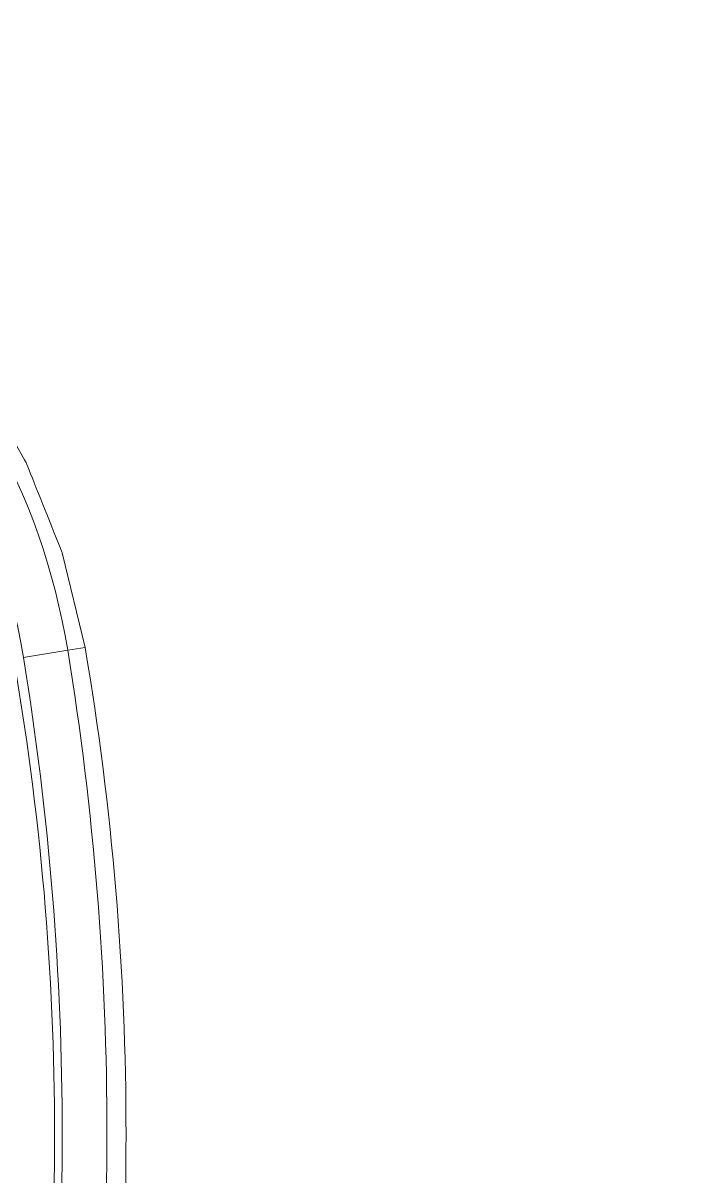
# Model space of a CAD drawing. Header units: millimetres. Extents: x 214 to 1190, y -192 to 1092.
# Drawn here: x 1045.5225 to 1045.5664, y 68.7019 to 68.779 of the extents above; entities that cross this region are included whole.
import ezdxf

# ---------------------------------------------------------------- set-up
doc = ezdxf.new("R2010")
doc.units = ezdxf.units.MM
doc.layers.add('I-ARQ', color=8, linetype='Continuous', lineweight=0)

msp = doc.modelspace()

# ---------------------------------------------------------------- linework, layer by layer
at = {"layer": 'I-ARQ'}
msp.add_arc((1046.157628, 69.204697), 0.6, 180, 270, dxfattribs=at)
at = {"layer": 'I-ARQ', "lineweight": 5}
for points, knots in [([(1045.526609, 68.737244), (1045.526609, 68.737244), (1045.525077, 68.743558), (1045.525077, 68.743558), (1045.525077, 68.743558), (1045.525077, 68.743558), (1045.522669, 68.749594), (1045.522669, 68.749594), (1045.522669, 68.749594), (1045.522669, 68.749594), (1045.519434, 68.755233), (1045.519434, 68.755233), (1045.519434, 68.755233), (1045.519434, 68.755233), (1045.515436, 68.760362), (1045.515436, 68.760362), (1045.515436, 68.760362), (1045.515436, 68.760362), (1045.510755, 68.764882), (1045.510755, 68.764882), (1045.510755, 68.764882), (1045.510755, 68.764882), (1045.505484, 68.768701), (1045.505484, 68.768701), (1045.505484, 68.768701), (1045.505484, 68.768701), (1045.499727, 68.771744), (1045.499727, 68.771744), (1045.499727, 68.771744), (1045.499727, 68.771744), (1045.493597, 68.773951), (1045.493597, 68.773951), (1045.493597, 68.773951), (1045.493597, 68.773951), (1045.487217, 68.775276), (1045.487217, 68.775276), (1045.487217, 68.775276), (1045.487217, 68.775276), (1045.480713, 68.775697), (1045.480713, 68.775697)], [0, 0, 0, 0, 0.1, 0.1, 0.1, 0.15, 0.2, 0.2, 0.2, 0.25, 0.3, 0.3, 0.3, 0.35, 0.4, 0.4, 0.4, 0.45, 0.5, 0.5, 0.5, 0.55, 0.6, 0.6, 0.6, 0.65, 0.7, 0.7, 0.7, 0.75, 0.8, 0.8, 0.8, 0.85, 0.9, 0.9, 0.9, 0.95, 1, 1, 1, 1]), ([(1045.525444, 68.737054), (1045.521969, 68.758319), (1045.504003, 68.774198), (1045.482473, 68.775033), (1045.482473, 68.775033), (1045.460943, 68.77587), (1045.441799, 68.761433), (1045.436684, 68.740502)], [0, 0, 0, 0, 0.5, 0.5, 0.5, 0.75, 1, 1, 1, 1]), ([(1045.52249, 68.736571), (1045.518933, 68.758332), (1045.499267, 68.773719), (1045.477289, 68.771935), (1045.477289, 68.771935), (1045.455311, 68.770151), (1045.438384, 68.751794), (1045.438384, 68.729744)], [0, 0, 0, 0, 0.5, 0.5, 0.5, 0.75, 1, 1, 1, 1])]:
    msp.add_open_spline(points, degree=3, knots=knots, dxfattribs=at)
for points in [[(1045.52249, 68.736571), (1045.52249, 68.736571), (1045.525444, 68.737054), (1045.525444, 68.737054)], [(1045.525444, 68.737054), (1045.525444, 68.737054), (1045.526609, 68.737244), (1045.526609, 68.737244)], [(1045.525444, 68.67234), (1045.528946, 68.693769), (1045.528946, 68.715625), (1045.525444, 68.737054)], [(1045.526609, 68.67215), (1045.530254, 68.693695), (1045.530254, 68.715699), (1045.526609, 68.737244)], [(1045.521744, 68.672416), (1045.52551, 68.693772), (1045.52551, 68.715622), (1045.521744, 68.736979)], [(1045.52249, 68.672823), (1045.525939, 68.693932), (1045.525939, 68.715462), (1045.52249, 68.736571)]]:
    msp.add_open_spline(points, degree=3, dxfattribs=at)

doc.saveas('drawing.dxf')
